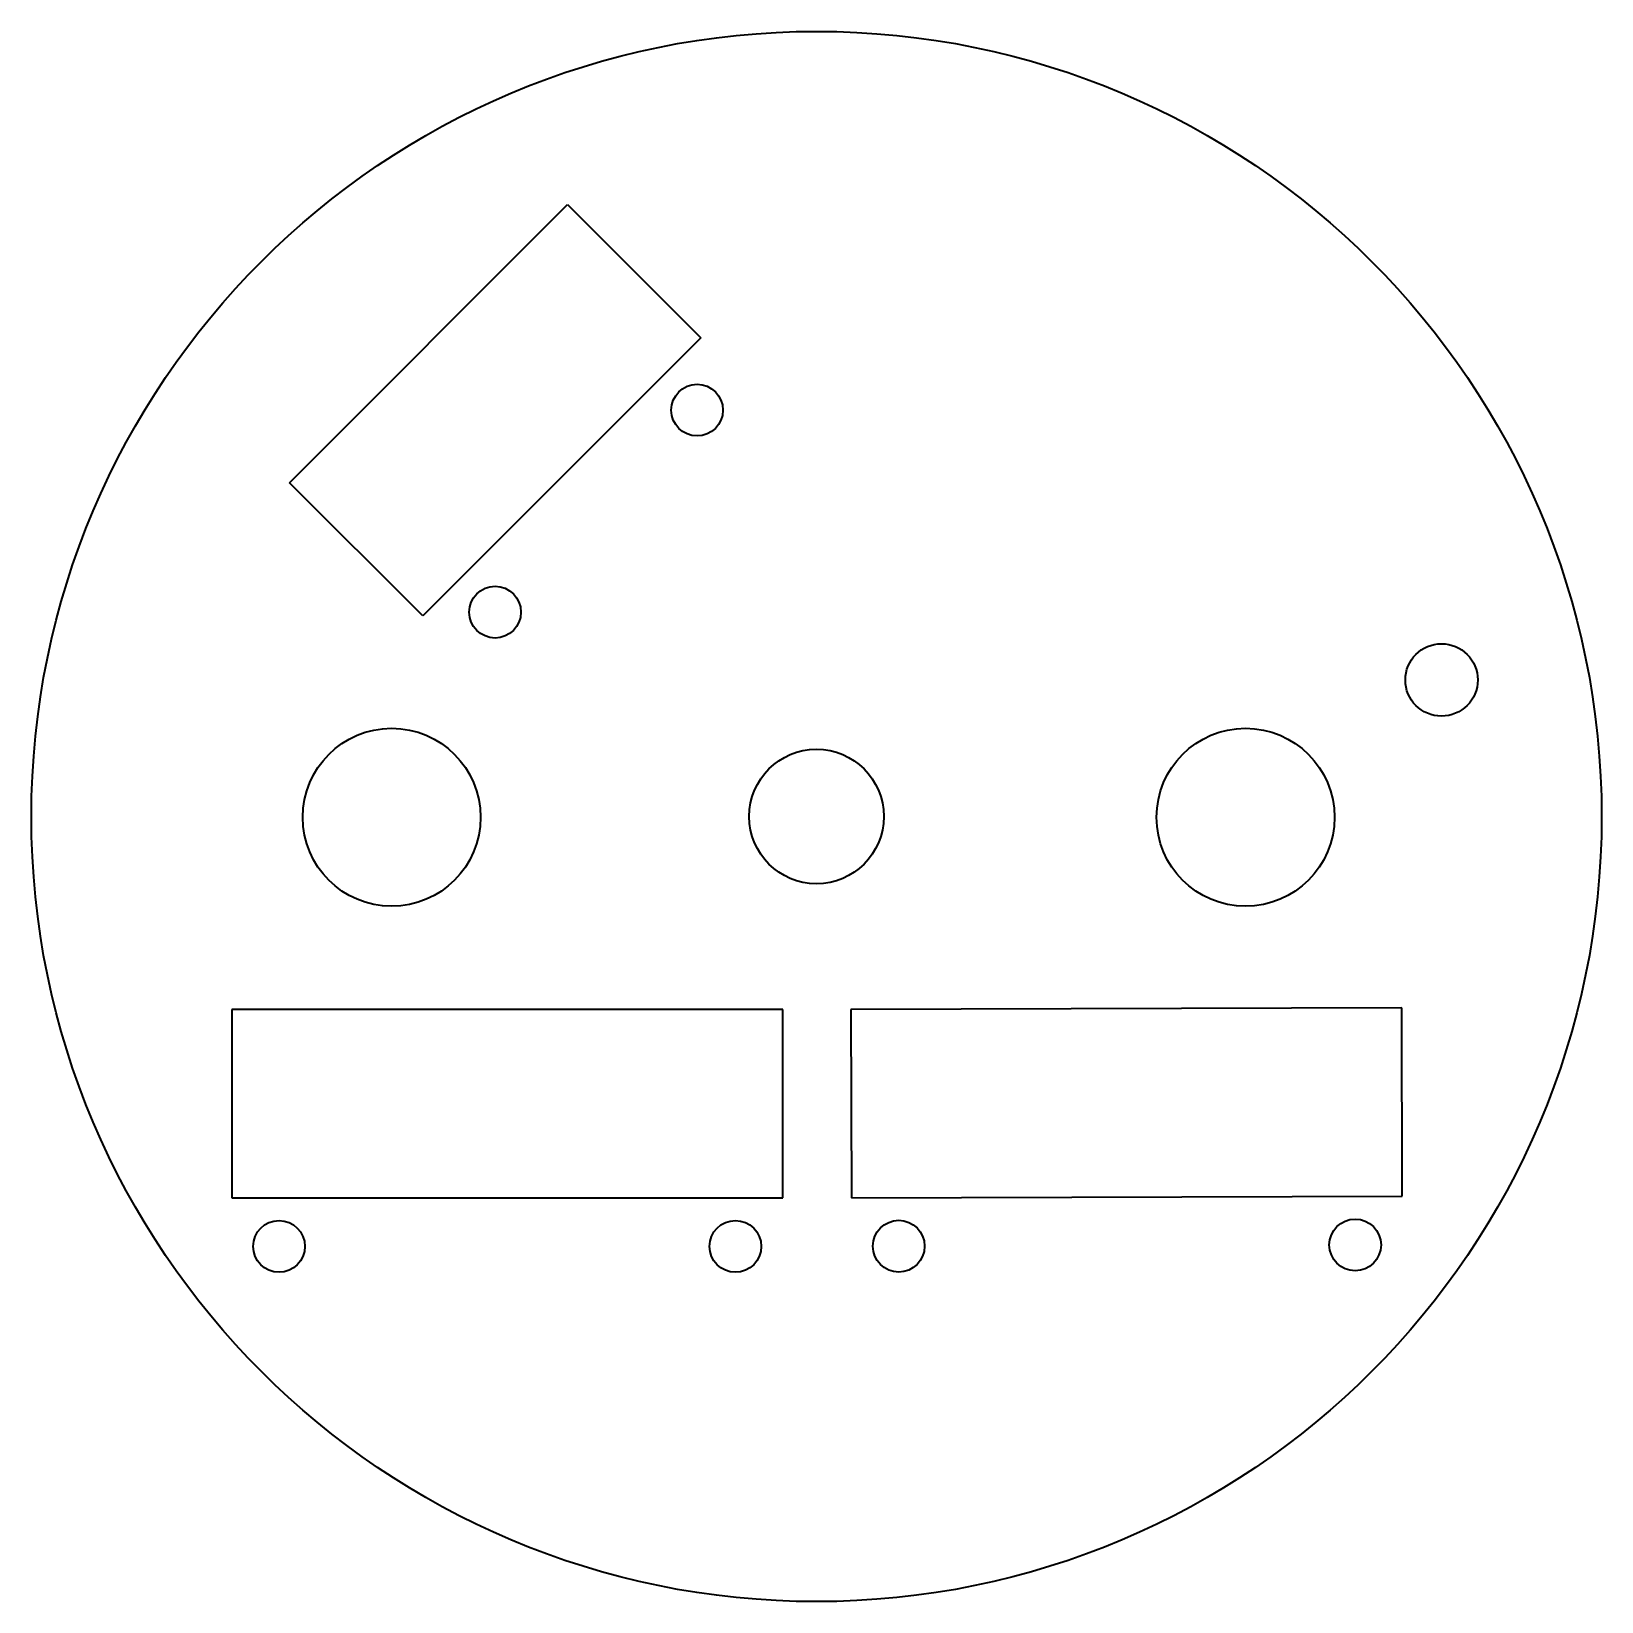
# Model space of a CAD drawing. Header units: millimetres. Extents: x -38 to 38, y -38 to 38.
import ezdxf

# ---------------------------------------------------------------- set-up
doc = ezdxf.new("R2010")
doc.units = ezdxf.units.MM
doc.layers.add('1', color=7, linetype='Continuous', true_color=0xffffff)

msp = doc.modelspace()

# ---------------------------------------------------------------- linework, layer by layer
at = {"layer": '1', "color": 252, "linetype": 'Continuous', "lineweight": 35}
for p, q in [((-25.470675, 16.135804), (-12.028575, 29.577904)), ((-25.470675, 16.135804), (-12.028575, 29.577904)), ((-12.028575, 29.577904), (-5.593903, 23.143232)), ((-12.028575, 29.577904), (-5.593903, 23.143232)), ((-5.593903, 23.143232), (-19.036003, 9.701132)), ((-5.593903, 23.143232), (-19.036003, 9.701132)), ((-19.036003, 9.701132), (-25.470675, 16.135804)), ((-19.036003, 9.701132), (-25.470675, 16.135804)), ((-1.635422, -9.331413), (-28.263186, -9.331413)), ((-28.263186, -9.331413), (-28.263186, -18.43065)), ((-1.635422, -9.331413), (-28.263186, -9.331413)), ((-28.263186, -9.331413), (-28.263186, -18.43065)), ((-1.635422, -18.43065), (-1.635422, -9.331413)), ((-1.635422, -18.43065), (-1.635422, -9.331413)), ((28.289297, -9.251954), (1.661638, -9.326781)), ((28.289297, -9.251954), (1.661638, -9.326781)), ((1.661638, -9.326781), (1.687208, -18.425981)), ((1.661638, -9.326781), (1.687208, -18.425981)), ((28.314867, -18.351154), (28.289297, -9.251954)), ((28.314867, -18.351154), (28.289297, -9.251954)), ((-28.263186, -18.43065), (-1.635422, -18.43065)), ((-28.263186, -18.43065), (-1.635422, -18.43065)), ((1.687208, -18.425981), (28.314867, -18.351154)), ((1.687208, -18.425981), (28.314867, -18.351154))]:
    msp.add_line(p, q, dxfattribs=at)
for centre, radius in [((0, 0), 37.95), ((0, 0), 37.95), ((-5.77068, 19.643054), 1.25), ((-5.77068, 19.643054), 1.25), ((-15.535825, 9.877909), 1.25), ((-15.535825, 9.877909), 1.25), ((30.213369, 6.599417), 1.75), ((30.213369, 6.599417), 1.75), ((-20.536624, -0.037938), 4.3), ((-20.536624, -0.037938), 4.3), ((20.738376, -0.037938), 4.3), ((20.738376, -0.037938), 4.3), ((0, 0), 3.25), ((0, 0), 3.25), ((-25.979943, -20.78065), 1.25), ((-25.979943, -20.78065), 1.25), ((-3.918665, -20.78065), 1.25), ((-3.918665, -20.78065), 1.25), ((3.977046, -20.769556), 1.25), ((3.977046, -20.769556), 1.25), ((26.038236, -20.707561), 1.25), ((26.038236, -20.707561), 1.25)]:
    msp.add_circle(centre, radius, dxfattribs=at)

doc.saveas('drawing.dxf')
